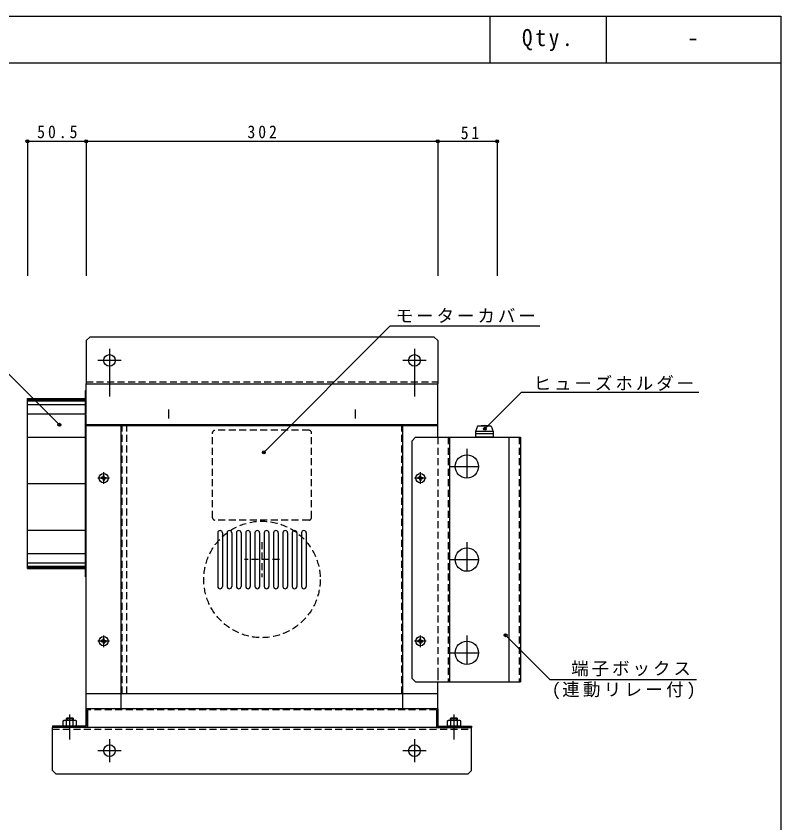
# Model space of a CAD drawing. Units: millimetres, scale not verified. Extents: x -1999 to 2121, y -738 to 667.
# Drawn here: x 1464 to 2121, y -26 to 667 of the extents above; entities that cross this region are included whole.
import ezdxf
from ezdxf.enums import TextEntityAlignment as Align

# ---------------------------------------------------------------- set-up
doc = ezdxf.new("R2010")
doc.units = ezdxf.units.MM
doc.header["$LTSCALE"] = 5
doc.header["$PDMODE"] = 32
doc.header["$PDSIZE"] = 2.5
doc.linetypes.add('CHAIN1', pattern=[8, 5, -1, 1, -1])
doc.linetypes.add('DASHED1', pattern=[1.8, 1.2, -0.6])
doc.layers.add('0-0', color=7, linetype='Continuous')
doc.layers.add('F-0', color=2, linetype='Continuous')
doc.styles.add('ＭＳ ゴシック', font='')
doc.styles.get('ＭＳ ゴシック').set_extended_font_data('MS Gothic')

msp = doc.modelspace()

# ---------------------------------------------------------------- linework, layer by layer
at = {"layer": '0-0', "color": 4}
for p, q in [((1473.284, 559.46), (1523.784, 559.46)), ((1473.284, 559.46), (1473.284, 443.998)), ((1523.784, 559.46), (1523.784, 443.998)), ((1523.784, 559.46), (1825.784, 559.46)), ((1825.784, 559.46), (1825.784, 443.998)), ((1825.784, 559.46), (1876.784, 559.46)), ((1876.784, 559.46), (1876.784, 443.998)), ((1676.345, 292.441), (1785.032, 401.128)), ((1785.032, 401.128), (1913.449, 401.128)), ((1443.055, 373.806), (1500.742, 316.119)), ((1897.801, 344.251), (1866.236, 312.686)), ((1897.801, 344.251), (2049.963, 344.251)), ((1884.095, 135.419), (1921.981, 97.534)), ((1921.981, 97.534), (2048.01, 97.534)), ((1514.684, 62.358), (1504.884, 62.358)), ((1506.784, 63.917), (1507.326, 64.458)), ((1506.784, 63.917), (1512.784, 63.917)), ((1506.784, 62.358), (1506.784, 63.917)), ((1507.326, 64.458), (1512.243, 64.458)), ((1507.326, 62.358), (1507.326, 64.458)), ((1508.534, 64.458), (1508.534, 64.458)), ((1509.784, 64.458), (1509.784, 64.458)), ((1512.243, 64.458), (1512.784, 63.917)), ((1512.243, 62.358), (1512.243, 64.458)), ((1512.784, 62.358), (1512.784, 63.917)), ((1844.684, 62.358), (1834.884, 62.358)), ((1836.784, 63.917), (1837.326, 64.458)), ((1836.784, 63.917), (1842.784, 63.917)), ((1836.784, 62.358), (1836.784, 63.917)), ((1837.326, 64.458), (1842.243, 64.458)), ((1837.326, 62.358), (1837.326, 64.458)), ((1838.534, 64.458), (1838.534, 64.458)), ((1839.784, 64.458), (1839.784, 64.458)), ((1842.243, 64.458), (1842.784, 63.917)), ((1842.243, 62.358), (1842.243, 64.458)), ((1842.784, 62.358), (1842.784, 63.917)), ((1854.784, 56.358), (1494.784, 56.358)), ((1515.558, 57.358), (1504.011, 57.358)), ((1506.897, 57.358), (1506.897, 61.854)), ((1512.671, 57.358), (1512.671, 61.854)), ((1845.558, 57.358), (1834.011, 57.358)), ((1836.898, 57.358), (1836.898, 61.854)), ((1842.671, 57.358), (1842.671, 61.854))]:
    msp.add_line(p, q, dxfattribs=at)
at = {"layer": '0-0', "color": 4, "linetype": 'CHAIN1'}
for p, q in [((1543.784, 381.358), (1543.784, 361.358)), ((1805.784, 381.358), (1805.784, 361.358)), ((1553.784, 371.358), (1533.784, 371.358)), ((1815.784, 371.358), (1795.784, 371.358)), ((1543.784, 361.758), (1543.784, 340.258)), ((1805.784, 361.758), (1805.784, 340.258)), ((1850.784, 295.358), (1850.784, 265.358)), ((1835.784, 280.358), (1865.784, 280.358)), ((1543.784, 270.358), (1533.784, 270.358)), ((1538.784, 275.358), (1538.784, 265.358)), ((1815.784, 270.358), (1805.784, 270.358)), ((1815.784, 270.358), (1805.784, 270.358)), ((1810.784, 275.358), (1810.784, 265.358)), ((1810.784, 275.358), (1810.784, 265.358)), ((1850.784, 215.358), (1850.784, 185.358)), ((1835.784, 200.358), (1865.784, 200.358)), ((1538.784, 135.358), (1538.784, 125.358)), ((1810.784, 135.358), (1810.784, 125.358)), ((1810.784, 135.358), (1810.784, 125.358)), ((1850.784, 135.358), (1850.784, 105.358)), ((1543.784, 130.358), (1533.784, 130.358)), ((1815.784, 130.358), (1805.784, 130.358)), ((1815.784, 130.358), (1805.784, 130.358)), ((1835.784, 120.358), (1865.784, 120.358)), ((1509.784, 45.958), (1509.784, 67.458)), ((1839.784, 45.958), (1839.784, 67.458)), ((1543.784, 46.358), (1543.784, 26.358)), ((1805.784, 46.358), (1805.784, 26.358)), ((1553.784, 36.358), (1533.784, 36.358)), ((1815.784, 36.358), (1795.784, 36.358))]:
    msp.add_line(p, q, dxfattribs=at)
at = {"layer": '0-0', "linetype": 'DASHED1'}
for p, q in [((1523.784, 352.958), (1825.784, 352.958)), ((1554.784, 85.358), (1554.784, 315.358)), ((1558.784, 85.358), (1558.784, 315.358)), ((1794.784, 85.358), (1794.784, 315.358)), ((1632.284, 236.358), (1632.284, 309.358)), ((1715.284, 311.358), (1634.284, 311.358)), ((1717.284, 236.358), (1717.284, 309.358)), ((1834.784, 305.358), (1834.784, 95.358)), ((1895.784, 305.358), (1895.784, 95.358)), ((1715.284, 234.358), (1634.284, 234.358)), ((1824.784, 71.358), (1524.784, 71.358)), ((1494.784, 54.758), (1854.784, 54.758))]:
    msp.add_line(p, q, dxfattribs=at)
at = {"layer": '0-0'}
for p, q in [((1523.784, 351.358), (1825.784, 351.358)), ((1523.784, 325.358), (1523.784, 351.358)), ((1825.784, 305.358), (1825.784, 351.358)), ((1523.284, 345.608), (1523.784, 345.608)), ((1523.284, 185.608), (1523.284, 345.608)), ((1473.284, 338.608), (1523.284, 338.608)), ((1473.284, 192.608), (1473.284, 338.608)), ((1473.284, 338.408), (1523.284, 338.408)), ((1473.284, 338.108), (1523.284, 338.108)), ((1473.284, 337.608), (1523.284, 337.608)), ((1473.284, 336.608), (1523.284, 336.608)), ((1473.284, 333.608), (1523.284, 333.608)), ((1473.284, 325.608), (1523.284, 325.608)), ((1594.618, 329.108), (1594.618, 321.608)), ((1754.951, 329.108), (1754.951, 321.608)), ((1523.784, 219.76), (1523.784, 324.608)), ((1523.784, 316.358), (1825.733, 316.358)), ((1523.784, 315.358), (1825.784, 315.358)), ((1553.784, 72.358), (1553.784, 315.358)), ((1558.784, 315.358), (1558.784, 316.358)), ((1790.784, 315.358), (1790.784, 316.358)), ((1795.784, 72.358), (1795.784, 315.358)), ((1871.784, 314.858), (1873.284, 310.358)), ((1473.284, 305.608), (1523.284, 305.608)), ((1806.784, 305.358), (1803.784, 302.358)), ((1806.784, 305.358), (1896.784, 305.358)), ((1835.784, 305.358), (1835.784, 95.358)), ((1873.284, 310.358), (1858.284, 310.358)), ((1858.284, 310.358), (1858.284, 308.358)), ((1858.284, 308.358), (1858.284, 305.358)), ((1873.284, 308.358), (1858.284, 308.358)), ((1873.284, 310.358), (1873.284, 308.358)), ((1886.784, 305.358), (1886.784, 95.358)), ((1896.784, 305.358), (1896.784, 95.358)), ((1803.784, 98.358), (1803.784, 302.358)), ((1537.713, 270.836), (1536.759, 270.821)), ((1537.713, 270.836), (1538.119, 271.024)), ((1538.307, 271.43), (1538.119, 271.024)), ((1538.307, 271.43), (1538.321, 272.383)), ((1539.262, 271.43), (1539.247, 272.383)), ((1539.262, 271.43), (1539.45, 271.024)), ((1539.856, 270.836), (1539.45, 271.024)), ((1539.856, 270.836), (1540.809, 270.821)), ((1809.713, 270.836), (1808.759, 270.821)), ((1809.713, 270.836), (1808.759, 270.821)), ((1809.713, 270.836), (1810.119, 271.024)), ((1809.713, 270.836), (1810.119, 271.024)), ((1810.307, 271.43), (1810.119, 271.024)), ((1810.307, 271.43), (1810.119, 271.024)), ((1810.307, 271.43), (1810.321, 272.383)), ((1810.307, 271.43), (1810.321, 272.383)), ((1811.262, 271.43), (1811.247, 272.383)), ((1811.262, 271.43), (1811.247, 272.383)), ((1811.262, 271.43), (1811.45, 271.024)), ((1811.262, 271.43), (1811.45, 271.024)), ((1811.856, 270.836), (1811.45, 271.024)), ((1811.856, 270.836), (1811.45, 271.024)), ((1811.856, 270.836), (1812.809, 270.821)), ((1811.856, 270.836), (1812.809, 270.821)), ((1473.284, 265.608), (1523.284, 265.608)), ((1537.713, 269.881), (1536.759, 269.895)), ((1537.713, 269.881), (1538.119, 269.693)), ((1538.307, 269.287), (1538.119, 269.693)), ((1538.307, 269.287), (1538.321, 268.334)), ((1539.262, 269.287), (1539.247, 268.334)), ((1539.262, 269.287), (1539.45, 269.693)), ((1539.856, 269.881), (1539.45, 269.693)), ((1539.856, 269.881), (1540.809, 269.895)), ((1809.713, 269.881), (1808.759, 269.895)), ((1809.713, 269.881), (1808.759, 269.895)), ((1809.713, 269.881), (1810.119, 269.693)), ((1809.713, 269.881), (1810.119, 269.693)), ((1810.307, 269.287), (1810.119, 269.693)), ((1810.307, 269.287), (1810.119, 269.693)), ((1810.307, 269.287), (1810.321, 268.334)), ((1810.307, 269.287), (1810.321, 268.334)), ((1811.262, 269.287), (1811.247, 268.334)), ((1811.262, 269.287), (1811.247, 268.334)), ((1811.262, 269.287), (1811.45, 269.693)), ((1811.262, 269.287), (1811.45, 269.693)), ((1811.856, 269.881), (1811.45, 269.693)), ((1811.856, 269.881), (1811.45, 269.693)), ((1811.856, 269.881), (1812.809, 269.895)), ((1811.856, 269.881), (1812.809, 269.895)), ((1473.284, 225.608), (1523.284, 225.608)), ((1636.784, 223.358), (1636.784, 177.358)), ((1640.784, 223.358), (1640.784, 177.358)), ((1644.784, 223.358), (1644.784, 177.358)), ((1648.784, 223.358), (1648.784, 177.358)), ((1652.784, 223.358), (1652.784, 177.358)), ((1656.784, 223.358), (1656.784, 177.358)), ((1660.784, 223.358), (1660.784, 177.358)), ((1664.784, 223.358), (1664.784, 177.358)), ((1668.784, 223.358), (1668.784, 177.358)), ((1672.784, 223.358), (1672.784, 177.358)), ((1676.784, 223.358), (1676.784, 177.358)), ((1680.784, 223.358), (1680.784, 177.358)), ((1684.784, 223.358), (1684.784, 177.358)), ((1688.784, 223.358), (1688.784, 177.358)), ((1692.784, 223.358), (1692.784, 177.358)), ((1696.784, 223.358), (1696.784, 177.358)), ((1700.784, 223.358), (1700.784, 177.358)), ((1704.784, 223.358), (1704.784, 177.358)), ((1708.784, 223.358), (1708.784, 177.358)), ((1712.784, 223.358), (1712.784, 177.358)), ((1523.784, 57.358), (1523.784, 220.51)), ((1473.284, 205.608), (1523.284, 205.608)), ((1473.284, 197.608), (1523.284, 197.608)), ((1473.284, 194.608), (1523.284, 194.608)), ((1473.284, 193.608), (1523.284, 193.608)), ((1473.284, 193.108), (1523.284, 193.108)), ((1473.284, 192.808), (1523.284, 192.808)), ((1473.284, 192.608), (1523.284, 192.608)), ((1523.284, 185.608), (1523.784, 185.608)), ((1538.307, 131.43), (1538.321, 132.383)), ((1539.262, 131.43), (1539.247, 132.383)), ((1810.307, 131.43), (1810.321, 132.383)), ((1810.307, 131.43), (1810.321, 132.383)), ((1811.262, 131.43), (1811.247, 132.383)), ((1811.262, 131.43), (1811.247, 132.383)), ((1537.713, 130.836), (1536.759, 130.821)), ((1537.713, 129.881), (1536.759, 129.895)), ((1537.713, 130.836), (1538.119, 131.024)), ((1537.713, 129.881), (1538.119, 129.693)), ((1538.307, 131.43), (1538.119, 131.024)), ((1538.307, 129.287), (1538.119, 129.693)), ((1538.307, 129.287), (1538.321, 128.334)), ((1539.262, 129.287), (1539.247, 128.334)), ((1539.262, 131.43), (1539.45, 131.024)), ((1539.262, 129.287), (1539.45, 129.693)), ((1539.856, 130.836), (1539.45, 131.024)), ((1539.856, 129.881), (1539.45, 129.693)), ((1539.856, 130.836), (1540.809, 130.821)), ((1539.856, 129.881), (1540.809, 129.895)), ((1809.713, 130.836), (1808.759, 130.821)), ((1809.713, 130.836), (1808.759, 130.821)), ((1809.713, 129.881), (1808.759, 129.895)), ((1809.713, 129.881), (1808.759, 129.895)), ((1809.713, 130.836), (1810.119, 131.024)), ((1809.713, 130.836), (1810.119, 131.024)), ((1809.713, 129.881), (1810.119, 129.693)), ((1809.713, 129.881), (1810.119, 129.693)), ((1810.307, 131.43), (1810.119, 131.024)), ((1810.307, 131.43), (1810.119, 131.024)), ((1810.307, 129.287), (1810.119, 129.693)), ((1810.307, 129.287), (1810.119, 129.693)), ((1810.307, 129.287), (1810.321, 128.334)), ((1810.307, 129.287), (1810.321, 128.334)), ((1811.262, 129.287), (1811.247, 128.334)), ((1811.262, 129.287), (1811.247, 128.334)), ((1811.262, 131.43), (1811.45, 131.024)), ((1811.262, 131.43), (1811.45, 131.024)), ((1811.262, 129.287), (1811.45, 129.693)), ((1811.262, 129.287), (1811.45, 129.693)), ((1811.856, 130.836), (1811.45, 131.024)), ((1811.856, 130.836), (1811.45, 131.024)), ((1811.856, 129.881), (1811.45, 129.693)), ((1811.856, 129.881), (1811.45, 129.693)), ((1811.856, 130.836), (1812.809, 130.821)), ((1811.856, 130.836), (1812.809, 130.821)), ((1811.856, 129.881), (1812.809, 129.895)), ((1811.856, 129.881), (1812.809, 129.895)), ((1803.784, 98.358), (1806.784, 95.358)), ((1806.784, 95.358), (1896.784, 95.358)), ((1825.784, 72.358), (1825.784, 95.358)), ((1523.784, 85.358), (1825.784, 85.358)), ((1523.784, 72.358), (1523.784, 57.358)), ((1825.784, 72.358), (1523.784, 72.358)), ((1524.784, 71.358), (1524.784, 56.358)), ((1825.784, 72.358), (1825.784, 57.358)), ((1494.784, 57.358), (1494.784, 56.358)), ((1523.784, 57.358), (1494.784, 57.358)), ((1524.784, 56.358), (1494.784, 56.358)), ((1854.784, 56.358), (1494.784, 56.358)), ((1494.784, 19.358), (1494.784, 56.358)), ((1825.784, 57.358), (1854.784, 57.358)), ((1854.784, 57.358), (1854.784, 56.358)), ((1854.784, 19.358), (1854.784, 56.358)), ((1494.784, 19.358), (1497.784, 16.358)), ((1497.784, 16.358), (1851.784, 16.358)), ((1854.784, 19.358), (1851.784, 16.358))]:
    msp.add_line(p, q, dxfattribs=at)
at = {"layer": '0-0', "color": 4, "linetype": 'DASHED1'}
for p, q in [((1674.784, 215.358), (1674.784, 185.358)), ((1689.784, 200.358), (1659.784, 200.358))]:
    msp.add_line(p, q, dxfattribs=at)
at = {"layer": '0-0'}
for points in [[(1822.784, 391.358), (1526.784, 391.358), (1523.784, 388.358), (1523.784, 351.358)], [(1822.784, 391.358), (1825.784, 388.358), (1825.784, 351.358)], [(1871.784, 314.858), (1859.784, 314.858), (1858.284, 310.358)], [(1873.284, 308.358), (1873.284, 305.358), (1858.284, 305.358)], [(1824.784, 71.358), (1824.784, 56.358), (1854.784, 56.358)]]:
    msp.add_lwpolyline(points, dxfattribs=at)
at = {"layer": '0-0', "linetype": 'DASHED1'}
msp.add_lwpolyline([(1825.784, 305.358), (1825.784, 102.792), (1825.784, 95.358)], dxfattribs=at)
at = {"layer": '0-0', "color": 4}
for points in [[(1504.011, 57.358), (1504.011, 61.854), (1504.884, 62.358)], [(1515.558, 57.358), (1515.558, 61.854), (1514.684, 62.358)], [(1834.011, 57.358), (1834.011, 61.854), (1834.884, 62.358)], [(1845.558, 57.358), (1845.558, 61.854), (1844.684, 62.358)]]:
    msp.add_lwpolyline(points, dxfattribs=at)
at = {"layer": '0-0'}
for centre, radius in [((1543.784, 371.358), 5), ((1805.784, 371.358), 5), ((1850.784, 280.358), 10), ((1538.784, 270.358), 4), ((1810.784, 270.358), 4), ((1810.784, 270.358), 4), ((1850.784, 200.358), 10), ((1538.784, 130.358), 4), ((1810.784, 130.358), 4), ((1810.784, 130.358), 4), ((1850.784, 120.358), 10), ((1543.784, 36.358), 5), ((1805.784, 36.358), 5)]:
    msp.add_circle(centre, radius, dxfattribs=at)
at = {"layer": '0-0', "linetype": 'DASHED1'}
msp.add_circle((1674.784, 183.358), 50, dxfattribs=at)
at = {"layer": '0-0'}
for centre, radius, start, end in [((1865.784, 284.858), 30.5, 79.61114, 100.38886), ((1538.784, 270.358), 2.077, 167.11888, 192.88113), ((1538.784, 270.358), 2.077, 77.11888, 102.88113), ((1538.784, 270.358), 2.077, 347.11888, 12.88113), ((1810.784, 270.358), 2.077, 167.11888, 192.88113), ((1810.784, 270.358), 2.077, 167.11888, 192.88113), ((1810.784, 270.358), 2.077, 77.11888, 102.88113), ((1810.784, 270.358), 2.077, 77.11888, 102.88113), ((1810.784, 270.358), 2.077, 347.11888, 12.88113), ((1810.784, 270.358), 2.077, 347.11888, 12.88113), ((1538.784, 270.358), 2.077, 257.11888, 282.88113), ((1810.784, 270.358), 2.077, 257.11888, 282.88113), ((1810.784, 270.358), 2.077, 257.11888, 282.88113), ((1638.784, 223.358), 2, 0, 180), ((1646.784, 223.358), 2, 0, 180), ((1654.784, 223.358), 2, 0, 180), ((1662.784, 223.358), 2, 0, 180), ((1670.784, 223.358), 2, 0, 180), ((1678.784, 223.358), 2, 0, 180), ((1686.784, 223.358), 2, 0, 180), ((1694.784, 223.358), 2, 0, 180), ((1702.784, 223.358), 2, 0, 180), ((1710.784, 223.358), 2, 0, 180), ((1638.784, 177.358), 2, 180, 0), ((1646.784, 177.358), 2, 180, 0), ((1654.784, 177.358), 2, 180, 0), ((1662.784, 177.358), 2, 180, 0), ((1670.784, 177.358), 2, 180, 0), ((1678.784, 177.358), 2, 180, 0), ((1686.784, 177.358), 2, 180, 0), ((1694.784, 177.358), 2, 180, 0), ((1702.784, 177.358), 2, 180, 0), ((1710.784, 177.358), 2, 180, 0), ((1538.784, 130.358), 2.077, 77.11888, 102.88113), ((1810.784, 130.358), 2.077, 77.11888, 102.88113), ((1810.784, 130.358), 2.077, 77.11888, 102.88113), ((1538.784, 130.358), 2.077, 167.11888, 192.88113), ((1538.784, 130.358), 2.077, 257.11888, 282.88113), ((1538.784, 130.358), 2.077, 347.11888, 12.88113), ((1810.784, 130.358), 2.077, 167.11888, 192.88113), ((1810.784, 130.358), 2.077, 167.11888, 192.88113), ((1810.784, 130.358), 2.077, 257.11888, 282.88113), ((1810.784, 130.358), 2.077, 257.11888, 282.88113), ((1810.784, 130.358), 2.077, 347.11888, 12.88113), ((1810.784, 130.358), 2.077, 347.11888, 12.88113)]:
    msp.add_arc(centre, radius, start, end, dxfattribs=at)
at = {"layer": '0-0', "linetype": 'DASHED1'}
for centre, start, end in [((1634.284, 309.358), 90, 180), ((1715.284, 309.358), 0, 90), ((1634.284, 236.358), 180, 270), ((1715.284, 236.358), 270, 0)]:
    msp.add_arc(centre, 2, start, end, dxfattribs=at)
at = {"layer": '0-0', "color": 4}
for centre, radius, start, end in [((1505.454, 59.745), 2.556, 55.61586, 124.38412), ((1509.784, 52.747), 9.553, 72.41209, 107.58789), ((1514.114, 59.745), 2.556, 55.61586, 124.38412), ((1835.454, 59.745), 2.556, 55.61586, 124.38412), ((1839.784, 52.747), 9.553, 72.41209, 107.58789), ((1844.114, 59.745), 2.556, 55.61586, 124.38412)]:
    msp.add_arc(centre, radius, start, end, dxfattribs=at)
at = {"layer": '0-0', "color": 5}
for p in [(1473.284, 559.46), (1523.784, 559.46), (1825.784, 559.46), (1876.784, 559.46), (1500.742, 316.119), (1866.236, 312.686), (1676.345, 292.441), (1884.095, 135.419)]:
    msp.add_point(p, dxfattribs=at)
at = {"layer": 'F-0', "color": 5}
for p, q in [((1870.519, 666.911), (1870.519, 626.911)), ((1970.519, 666.911), (1970.519, 626.911)), ((2120.519, 666.911), (2120.519, -738.089)), ((100.519, 626.911), (2120.519, 626.911))]:
    msp.add_line(p, q, dxfattribs=at)
msp.add_lwpolyline([(100.519, -738.089), (100.519, 666.911), (2120.519, 666.911)], dxfattribs=at)

# ---------------------------------------------------------------- texts
at = {"layer": '0-0', "char_height": 11, "attachment_point": 7, "style": 'ＭＳ ゴシック'}
for s, insert in [('\\T1.38;\\W0.9;50.5', (1481.659, 561.96)), ('\\T1.38;\\W0.9;302', (1662.284, 561.96)), ('\\T1.36;\\W0.9;51', (1845.519, 561.137)), ('\\T1.17;モーターカバー', (1789.63, 403.515)), ('\\T1.17;ヒューズホルダー', (1908.126, 345.193)), ('\\T1.17;端子ボックス', (1940.439, 100.183)), ('\\T1.19;(連動リレー付)', (1923.777, 80.497))]:
    msp.add_mtext(s, dxfattribs=dict(at, insert=insert))
at = {"layer": 'F-0', "color": 7, "style": 'ＭＳ ゴシック'}
msp.add_text('-', height=14.66, dxfattribs=at).set_placement((2040.019, 636.911), align=Align.BOTTOM_LEFT)
at = {"layer": 'F-0', "color": 7, "insert": (1898.144, 636.911), "char_height": 14.66, "attachment_point": 7, "style": 'ＭＳ ゴシック'}
msp.add_mtext('\\T1.28;\\W0.9;Qty.', dxfattribs=at)
msp.add_mtext('\\T1.28;\\W0.9;Qty.', dxfattribs=at)

doc.saveas('drawing.dxf')
